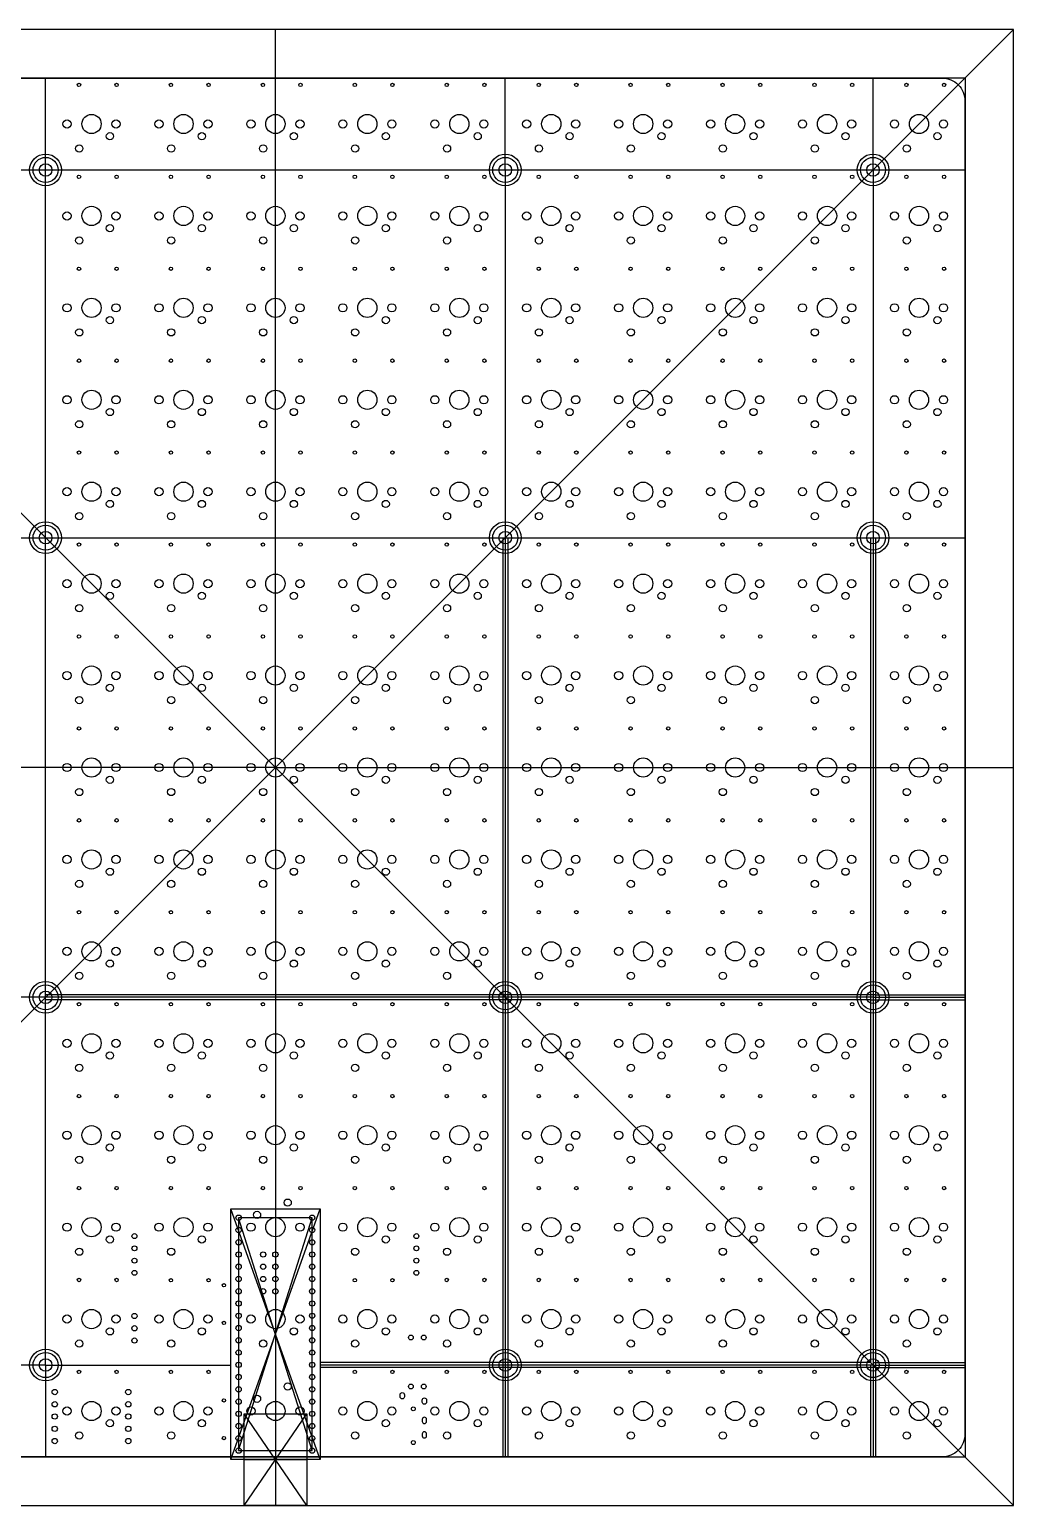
# Model space of a CAD drawing. Header units: millimetres. Extents: x -153 to 153, y -153 to 153.
# Drawn here: x -50.9 to 152.9, y -152.9 to 152.9 of the extents above; entities that cross this region are included whole.
import ezdxf

# ---------------------------------------------------------------- set-up
doc = ezdxf.new("R2010")
doc.units = ezdxf.units.MM
doc.layers.get('0').update_dxf_attribs({"linetype": 'CONTINUOUS'})

msp = doc.modelspace()

# ---------------------------------------------------------------- linework, layer by layer
for p, q in [((152.925, 152.925), (-152.925, 152.925)), ((-152.925, -152.925), (152.925, 152.925)), ((152.925, -152.925), (-152.925, 152.925)), ((0.000144, -0.000136), (0, 152.925)), ((152.925, -152.925), (152.925, 152.925)), ((-142.925, 142.925), (142.925, 142.925)), ((142.925, -142.925), (-142.925, 142.925)), ((-142.925, -142.925), (142.925, 142.925)), ((-47.625144, 123.825136), (-47.625144, 142.925)), ((47.625136, 123.825144), (47.625136, 142.925)), ((123.825136, 123.825144), (123.825136, 142.925)), ((142.925, 142.925), (142.925, -142.925)), ((-123.825144, 123.825136), (-47.625144, 123.825136)), ((-47.625144, 47.625136), (-47.625144, 123.825136)), ((-47.624856, 123.824864), (47.625136, 123.825144)), ((47.625136, 123.825144), (123.825136, 123.825144)), ((47.625136, 123.825144), (47.625136, 47.625144)), ((123.825136, 123.825144), (142.925, 123.825144)), ((123.825136, 123.825144), (123.825136, 47.625144)), ((-123.825144, 47.625136), (-47.625144, 47.625136)), ((-47.624856, -47.625136), (-47.624856, 47.624864)), ((-47.624856, 47.624864), (47.625144, 47.624864)), ((47.125144, 47.624864), (47.125144, -47.625136)), ((47.625136, 47.625144), (123.825136, 47.625144)), ((47.625144, 47.624864), (47.625144, -47.625136)), ((48.125144, 47.624864), (48.125144, -47.625136)), ((123.325136, 47.625144), (123.325144, -48.125136)), ((123.825136, 47.625144), (142.925, 47.625144)), ((123.825136, 47.625144), (123.825144, -47.625136)), ((124.325136, 47.625144), (124.325144, -47.125136)), ((0, 0), (-152.925, 0)), ((0, 0), (0, -152.925)), ((0, 0), (152.925, 0)), ((-47.625136, -47.625144), (-123.825136, -47.625144)), ((-47.625136, -123.825144), (-47.625136, -47.625144)), ((47.625144, -47.125136), (-47.624856, -47.125136)), ((47.625144, -47.625136), (-47.624856, -47.625136)), ((47.625144, -48.125136), (-47.624856, -48.125136)), ((47.125144, -47.625136), (47.125144, -123.825136)), ((124.325144, -47.125136), (47.625144, -47.125136)), ((123.825144, -47.625136), (47.625144, -47.625136)), ((47.625144, -47.625136), (47.625144, -123.825136)), ((123.325144, -48.125136), (47.625144, -48.125136)), ((48.125144, -47.625136), (48.125144, -123.825136)), ((123.325144, -48.125136), (123.325144, -123.325136)), ((123.325144, -48.125136), (142.925, -48.125136)), ((123.825144, -47.625136), (142.925, -47.625136)), ((123.825144, -47.625136), (123.825144, -123.825136)), ((124.325144, -47.125136), (124.325144, -124.325136)), ((124.325144, -47.125136), (142.925, -47.125136)), ((-9.249856, -143.425136), (-9.249856, -91.425136)), ((-9.249856, -91.425136), (9.250144, -91.425136)), ((9.250144, -143.425136), (-9.249856, -91.425136)), ((-9.249856, -143.425136), (9.250144, -91.425136)), ((9.250144, -91.425136), (9.250144, -143.425136)), ((7.620144, -141.555136), (-7.619856, -93.295136)), ((-7.619856, -141.555136), (7.620144, -93.295136)), ((-47.625136, -123.825144), (-123.825136, -123.825144)), ((-47.625136, -123.825144), (-47.625136, -142.925)), ((-47.624856, -123.825136), (-9.249856, -123.825136)), ((47.625144, -123.325136), (9.250144, -123.325136)), ((47.625144, -123.825136), (9.250144, -123.825136)), ((47.625144, -124.325136), (9.250144, -124.325136)), ((47.125144, -123.825136), (47.125144, -142.925)), ((123.325144, -123.325136), (47.625144, -123.325136)), ((47.625144, -123.825136), (47.625144, -142.925)), ((123.825144, -123.825136), (47.625144, -123.825136)), ((124.325144, -124.325136), (47.625144, -124.325136)), ((48.125144, -123.825136), (48.125144, -142.925)), ((123.325144, -123.825136), (123.325144, -142.925)), ((123.825144, -123.325136), (142.925, -123.325136)), ((123.825144, -123.825136), (123.825144, -142.925)), ((123.825144, -123.825136), (142.925, -123.825136)), ((124.325144, -124.325136), (124.325144, -142.925)), ((124.325144, -124.325136), (142.925, -124.325136)), ((-6.499856, -152.925), (-6.499856, -133.925272)), ((-6.499856, -133.925272), (6.500144, -133.925272)), ((6.500144, -152.925), (-6.499856, -133.925272)), ((-6.499856, -152.925), (6.500144, -133.925272)), ((6.500144, -133.925272), (6.500144, -152.925)), ((142.925, -142.925), (-142.925, -142.925)), ((9.250144, -143.425136), (-9.249856, -143.425136)), ((-6.499856, -152.925), (-6.499856, -143.425136)), ((-6.499856, -143.425136), (6.500144, -143.425136)), ((6.500144, -143.425136), (6.500144, -152.925)), ((-152.925, -152.925), (152.925, -152.925)), ((6.500144, -152.925), (-6.499856, -152.925)), ((6.500144, -152.925), (-6.499856, -152.925))]:
    msp.add_line(p, q)
for points in [[(-138.112616, -142.87512, -0.4142135624), (-142.87512, -138.112616), (-142.87512, 138.112616, -0.4142135624), (-138.112616, 142.87512), (138.112616, 142.87512, -0.4142135624), (142.87512, 138.112616), (142.87512, -138.112616, -0.4142135624), (138.112616, -142.87512)], [(25.825144, -129.990636, -1), (26.725144, -129.990636), (26.725144, -130.390636, -1), (25.825144, -130.390636)], [(31.325144, -131.490636, -1), (30.425144, -131.490636), (30.425144, -131.090636, -1), (31.325144, -131.090636)], [(31.325144, -135.490636), (31.325144, -135.090636, 1), (30.425144, -135.090636), (30.425144, -135.490636, 1)], [(30.425144, -138.090636), (30.425144, -138.490636, 1), (31.325144, -138.490636), (31.325144, -138.090636, 1)]]:
    msp.add_lwpolyline(points, format="xyb", close=True)
msp.add_lwpolyline([(-7.619856, -141.555136), (7.620144, -141.555136), (7.620144, -93.295136), (-7.619856, -93.295136)], close=True)
for centre, radius in [((-40.699856, 141.449864), 0.35), ((-32.899856, 141.449864), 0.35), ((-21.649856, 141.449864), 0.35), ((-13.849856, 141.449864), 0.35), ((-2.599856, 141.449864), 0.35), ((5.200144, 141.449864), 0.35), ((16.450144, 141.449864), 0.35), ((24.250144, 141.449864), 0.35), ((35.500144, 141.449864), 0.35), ((43.300144, 141.449864), 0.35), ((54.550144, 141.449864), 0.35), ((62.350144, 141.449864), 0.35), ((73.600144, 141.449864), 0.35), ((81.400144, 141.449864), 0.35), ((92.650144, 141.449864), 0.35), ((100.450144, 141.449864), 0.35), ((111.700144, 141.449864), 0.35), ((119.500144, 141.449864), 0.35), ((130.750144, 141.449864), 0.35), ((138.550144, 141.449864), 0.35), ((-38.099856, 133.349864), 1.9939), ((-19.049856, 133.349864), 1.9939), ((0.000144, 133.349864), 1.9939), ((19.050144, 133.349864), 1.9939), ((38.100144, 133.349864), 1.9939), ((57.150144, 133.349864), 1.9939), ((76.200144, 133.349864), 1.9939), ((95.250144, 133.349864), 1.9939), ((114.300144, 133.349864), 1.9939), ((133.350144, 133.349864), 1.9939), ((-43.179856, 133.349864), 0.8509), ((-34.289856, 130.809864), 0.7493), ((-33.019856, 133.349864), 0.8509), ((-24.129856, 133.349864), 0.8509), ((-15.239856, 130.809864), 0.7493), ((-13.969856, 133.349864), 0.8509), ((-5.079856, 133.349864), 0.8509), ((3.810144, 130.809864), 0.7493), ((5.080144, 133.349864), 0.8509), ((13.970144, 133.349864), 0.8509), ((22.860144, 130.809864), 0.7493), ((24.130144, 133.349864), 0.8509), ((33.020144, 133.349864), 0.8509), ((41.910144, 130.809864), 0.7493), ((43.180144, 133.349864), 0.8509), ((52.070144, 133.349864), 0.8509), ((60.960144, 130.809864), 0.7493), ((62.230144, 133.349864), 0.8509), ((71.120144, 133.349864), 0.8509), ((80.010144, 130.809864), 0.7493), ((81.280144, 133.349864), 0.8509), ((90.170144, 133.349864), 0.8509), ((99.060144, 130.809864), 0.7493), ((100.330144, 133.349864), 0.8509), ((109.220144, 133.349864), 0.8509), ((118.110144, 130.809864), 0.7493), ((119.380144, 133.349864), 0.8509), ((128.270144, 133.349864), 0.8509), ((137.160144, 130.809864), 0.7493), ((138.430144, 133.349864), 0.8509), ((-40.639856, 128.269864), 0.7493), ((-21.589856, 128.269864), 0.7493), ((-2.539856, 128.269864), 0.7493), ((16.510144, 128.269864), 0.7493), ((35.560144, 128.269864), 0.7493), ((54.610144, 128.269864), 0.7493), ((73.660144, 128.269864), 0.7493), ((92.710144, 128.269864), 0.7493), ((111.760144, 128.269864), 0.7493), ((130.810144, 128.269864), 0.7493), ((-47.624856, 123.824864), 3.3), ((-47.624856, 123.824864), 2.6), ((47.625144, 123.824864), 3.3), ((47.625144, 123.824864), 2.6), ((123.825144, 123.824864), 3.3), ((123.825144, 123.824864), 2.6), ((-47.624856, 123.824864), 1.3), ((-40.699856, 122.399864), 0.35), ((-32.899856, 122.399864), 0.35), ((-21.649856, 122.399864), 0.35), ((-13.849856, 122.399864), 0.35), ((-2.599856, 122.399864), 0.35), ((5.200144, 122.399864), 0.35), ((16.450144, 122.399864), 0.35), ((24.250144, 122.399864), 0.35), ((35.500144, 122.399864), 0.35), ((43.300144, 122.399864), 0.35), ((47.625144, 123.824864), 1.3), ((54.550144, 122.399864), 0.35), ((62.350144, 122.399864), 0.35), ((73.600144, 122.399864), 0.35), ((81.400144, 122.399864), 0.35), ((92.650144, 122.399864), 0.35), ((100.450144, 122.399864), 0.35), ((111.700144, 122.399864), 0.35), ((119.500144, 122.399864), 0.35), ((123.825144, 123.824864), 1.3), ((130.750144, 122.399864), 0.35), ((138.550144, 122.399864), 0.35), ((-38.099856, 114.299864), 1.9939), ((-19.049856, 114.299864), 1.9939), ((0.000144, 114.299864), 1.9939), ((19.050144, 114.299864), 1.9939), ((38.100144, 114.299864), 1.9939), ((57.150144, 114.299864), 1.9939), ((76.200144, 114.299864), 1.9939), ((95.250144, 114.299864), 1.9939), ((114.300144, 114.299864), 1.9939), ((133.350144, 114.299864), 1.9939), ((-43.179856, 114.299864), 0.8509), ((-33.019856, 114.299864), 0.8509), ((-24.129856, 114.299864), 0.8509), ((-13.969856, 114.299864), 0.8509), ((-5.079856, 114.299864), 0.8509), ((5.080144, 114.299864), 0.8509), ((13.970144, 114.299864), 0.8509), ((24.130144, 114.299864), 0.8509), ((33.020144, 114.299864), 0.8509), ((43.180144, 114.299864), 0.8509), ((52.070144, 114.299864), 0.8509), ((62.230144, 114.299864), 0.8509), ((71.120144, 114.299864), 0.8509), ((81.280144, 114.299864), 0.8509), ((90.170144, 114.299864), 0.8509), ((100.330144, 114.299864), 0.8509), ((109.220144, 114.299864), 0.8509), ((119.380144, 114.299864), 0.8509), ((128.270144, 114.299864), 0.8509), ((138.430144, 114.299864), 0.8509), ((-34.289856, 111.759864), 0.7493), ((-15.239856, 111.759864), 0.7493), ((3.810144, 111.759864), 0.7493), ((22.860144, 111.759864), 0.7493), ((41.910144, 111.759864), 0.7493), ((60.960144, 111.759864), 0.7493), ((80.010144, 111.759864), 0.7493), ((99.060144, 111.759864), 0.7493), ((118.110144, 111.759864), 0.7493), ((137.160144, 111.759864), 0.7493), ((-40.639856, 109.219864), 0.7493), ((-21.589856, 109.219864), 0.7493), ((-2.539856, 109.219864), 0.7493), ((16.510144, 109.219864), 0.7493), ((35.560144, 109.219864), 0.7493), ((54.610144, 109.219864), 0.7493), ((73.660144, 109.219864), 0.7493), ((92.710144, 109.219864), 0.7493), ((111.760144, 109.219864), 0.7493), ((130.810144, 109.219864), 0.7493), ((-40.699856, 103.349864), 0.35), ((-32.899856, 103.349864), 0.35), ((-21.649856, 103.349864), 0.35), ((-13.849856, 103.349864), 0.35), ((-2.599856, 103.349864), 0.35), ((5.200144, 103.349864), 0.35), ((16.450144, 103.349864), 0.35), ((24.250144, 103.349864), 0.35), ((35.500144, 103.349864), 0.35), ((43.300144, 103.349864), 0.35), ((54.550144, 103.349864), 0.35), ((62.350144, 103.349864), 0.35), ((73.600144, 103.349864), 0.35), ((81.400144, 103.349864), 0.35), ((92.650144, 103.349864), 0.35), ((100.450144, 103.349864), 0.35), ((111.700144, 103.349864), 0.35), ((119.500144, 103.349864), 0.35), ((130.750144, 103.349864), 0.35), ((138.550144, 103.349864), 0.35), ((-43.179856, 95.249864), 0.8509), ((-38.099856, 95.249864), 1.9939), ((-33.019856, 95.249864), 0.8509), ((-24.129856, 95.249864), 0.8509), ((-19.049856, 95.249864), 1.9939), ((-13.969856, 95.249864), 0.8509), ((-5.079856, 95.249864), 0.8509), ((0.000144, 95.249864), 1.9939), ((5.080144, 95.249864), 0.8509), ((13.970144, 95.249864), 0.8509), ((19.050144, 95.249864), 1.9939), ((24.130144, 95.249864), 0.8509), ((33.020144, 95.249864), 0.8509), ((38.100144, 95.249864), 1.9939), ((43.180144, 95.249864), 0.8509), ((52.070144, 95.249864), 0.8509), ((57.150144, 95.249864), 1.9939), ((62.230144, 95.249864), 0.8509), ((71.120144, 95.249864), 0.8509), ((76.200144, 95.249864), 1.9939), ((81.280144, 95.249864), 0.8509), ((90.170144, 95.249864), 0.8509), ((95.250144, 95.249864), 1.9939), ((100.330144, 95.249864), 0.8509), ((109.220144, 95.249864), 0.8509), ((114.300144, 95.249864), 1.9939), ((119.380144, 95.249864), 0.8509), ((128.270144, 95.249864), 0.8509), ((133.350144, 95.249864), 1.9939), ((138.430144, 95.249864), 0.8509), ((-34.289856, 92.709864), 0.7493), ((-15.239856, 92.709864), 0.7493), ((3.810144, 92.709864), 0.7493), ((22.860144, 92.709864), 0.7493), ((41.910144, 92.709864), 0.7493), ((60.960144, 92.709864), 0.7493), ((80.010144, 92.709864), 0.7493), ((99.060144, 92.709864), 0.7493), ((118.110144, 92.709864), 0.7493), ((137.160144, 92.709864), 0.7493), ((-40.639856, 90.169864), 0.7493), ((-21.589856, 90.169864), 0.7493), ((-2.539856, 90.169864), 0.7493), ((16.510144, 90.169864), 0.7493), ((35.560144, 90.169864), 0.7493), ((54.610144, 90.169864), 0.7493), ((73.660144, 90.169864), 0.7493), ((92.710144, 90.169864), 0.7493), ((111.760144, 90.169864), 0.7493), ((130.810144, 90.169864), 0.7493), ((-40.699856, 84.299864), 0.35), ((-32.899856, 84.299864), 0.35), ((-21.649856, 84.299864), 0.35), ((-13.849856, 84.299864), 0.35), ((-2.599856, 84.299864), 0.35), ((5.200144, 84.299864), 0.35), ((16.450144, 84.299864), 0.35), ((24.250144, 84.299864), 0.35), ((35.500144, 84.299864), 0.35), ((43.300144, 84.299864), 0.35), ((54.550144, 84.299864), 0.35), ((62.350144, 84.299864), 0.35), ((73.600144, 84.299864), 0.35), ((81.400144, 84.299864), 0.35), ((92.650144, 84.299864), 0.35), ((100.450144, 84.299864), 0.35), ((111.700144, 84.299864), 0.35), ((119.500144, 84.299864), 0.35), ((130.750144, 84.299864), 0.35), ((138.550144, 84.299864), 0.35), ((-43.179856, 76.199864), 0.8509), ((-38.099856, 76.199864), 1.9939), ((-33.019856, 76.199864), 0.8509), ((-24.129856, 76.199864), 0.8509), ((-19.049856, 76.199864), 1.9939), ((-13.969856, 76.199864), 0.8509), ((-5.079856, 76.199864), 0.8509), ((0.000144, 76.199864), 1.9939), ((5.080144, 76.199864), 0.8509), ((13.970144, 76.199864), 0.8509), ((19.050144, 76.199864), 1.9939), ((24.130144, 76.199864), 0.8509), ((33.020144, 76.199864), 0.8509), ((38.100144, 76.199864), 1.9939), ((43.180144, 76.199864), 0.8509), ((52.070144, 76.199864), 0.8509), ((57.150144, 76.199864), 1.9939), ((62.230144, 76.199864), 0.8509), ((71.120144, 76.199864), 0.8509), ((76.200144, 76.199864), 1.9939), ((81.280144, 76.199864), 0.8509), ((90.170144, 76.199864), 0.8509), ((95.250144, 76.199864), 1.9939), ((100.330144, 76.199864), 0.8509), ((109.220144, 76.199864), 0.8509), ((114.300144, 76.199864), 1.9939), ((119.380144, 76.199864), 0.8509), ((128.270144, 76.199864), 0.8509), ((133.350144, 76.199864), 1.9939), ((138.430144, 76.199864), 0.8509), ((-34.289856, 73.659864), 0.7493), ((-15.239856, 73.659864), 0.7493), ((3.810144, 73.659864), 0.7493), ((22.860144, 73.659864), 0.7493), ((41.910144, 73.659864), 0.7493), ((60.960144, 73.659864), 0.7493), ((80.010144, 73.659864), 0.7493), ((99.060144, 73.659864), 0.7493), ((118.110144, 73.659864), 0.7493), ((137.160144, 73.659864), 0.7493), ((-40.639856, 71.119864), 0.7493), ((-21.589856, 71.119864), 0.7493), ((-2.539856, 71.119864), 0.7493), ((16.510144, 71.119864), 0.7493), ((35.560144, 71.119864), 0.7493), ((54.610144, 71.119864), 0.7493), ((73.660144, 71.119864), 0.7493), ((92.710144, 71.119864), 0.7493), ((111.760144, 71.119864), 0.7493), ((130.810144, 71.119864), 0.7493), ((-40.699856, 65.249864), 0.35), ((-32.899856, 65.249864), 0.35), ((-21.649856, 65.249864), 0.35), ((-13.849856, 65.249864), 0.35), ((-2.599856, 65.249864), 0.35), ((5.200144, 65.249864), 0.35), ((16.450144, 65.249864), 0.35), ((24.250144, 65.249864), 0.35), ((35.500144, 65.249864), 0.35), ((43.300144, 65.249864), 0.35), ((54.550144, 65.249864), 0.35), ((62.350144, 65.249864), 0.35), ((73.600144, 65.249864), 0.35), ((81.400144, 65.249864), 0.35), ((92.650144, 65.249864), 0.35), ((100.450144, 65.249864), 0.35), ((111.700144, 65.249864), 0.35), ((119.500144, 65.249864), 0.35), ((130.750144, 65.249864), 0.35), ((138.550144, 65.249864), 0.35), ((-38.099856, 57.149864), 1.9939), ((-19.049856, 57.149864), 1.9939), ((0.000144, 57.149864), 1.9939), ((19.050144, 57.149864), 1.9939), ((38.100144, 57.149864), 1.9939), ((57.150144, 57.149864), 1.9939), ((76.200144, 57.149864), 1.9939), ((95.250144, 57.149864), 1.9939), ((114.300144, 57.149864), 1.9939), ((133.350144, 57.149864), 1.9939), ((-43.179856, 57.149864), 0.8509), ((-34.289856, 54.609864), 0.7493), ((-33.019856, 57.149864), 0.8509), ((-24.129856, 57.149864), 0.8509), ((-15.239856, 54.609864), 0.7493), ((-13.969856, 57.149864), 0.8509), ((-5.079856, 57.149864), 0.8509), ((3.810144, 54.609864), 0.7493), ((5.080144, 57.149864), 0.8509), ((13.970144, 57.149864), 0.8509), ((22.860144, 54.609864), 0.7493), ((24.130144, 57.149864), 0.8509), ((33.020144, 57.149864), 0.8509), ((41.910144, 54.609864), 0.7493), ((43.180144, 57.149864), 0.8509), ((52.070144, 57.149864), 0.8509), ((60.960144, 54.609864), 0.7493), ((62.230144, 57.149864), 0.8509), ((71.120144, 57.149864), 0.8509), ((80.010144, 54.609864), 0.7493), ((81.280144, 57.149864), 0.8509), ((90.170144, 57.149864), 0.8509), ((99.060144, 54.609864), 0.7493), ((100.330144, 57.149864), 0.8509), ((109.220144, 57.149864), 0.8509), ((118.110144, 54.609864), 0.7493), ((119.380144, 57.149864), 0.8509), ((128.270144, 57.149864), 0.8509), ((137.160144, 54.609864), 0.7493), ((138.430144, 57.149864), 0.8509), ((-40.639856, 52.069864), 0.7493), ((-21.589856, 52.069864), 0.7493), ((-2.539856, 52.069864), 0.7493), ((16.510144, 52.069864), 0.7493), ((35.560144, 52.069864), 0.7493), ((54.610144, 52.069864), 0.7493), ((73.660144, 52.069864), 0.7493), ((92.710144, 52.069864), 0.7493), ((111.760144, 52.069864), 0.7493), ((130.810144, 52.069864), 0.7493), ((-47.624856, 47.624864), 3.3), ((-47.624856, 47.624864), 2.6), ((47.625144, 47.624864), 3.3), ((47.625144, 47.624864), 2.6), ((123.825144, 47.624864), 3.3), ((123.825144, 47.624864), 2.6), ((-47.624856, 47.624864), 1.3), ((-40.699856, 46.199864), 0.35), ((-32.899856, 46.199864), 0.35), ((-21.649856, 46.199864), 0.35), ((-13.849856, 46.199864), 0.35), ((-2.599856, 46.199864), 0.35), ((5.200144, 46.199864), 0.35), ((16.450144, 46.199864), 0.35), ((24.250144, 46.199864), 0.35), ((35.500144, 46.199864), 0.35), ((43.300144, 46.199864), 0.35), ((47.625144, 47.624864), 1.3), ((54.550144, 46.199864), 0.35), ((62.350144, 46.199864), 0.35), ((73.600144, 46.199864), 0.35), ((81.400144, 46.199864), 0.35), ((92.650144, 46.199864), 0.35), ((100.450144, 46.199864), 0.35), ((111.700144, 46.199864), 0.35), ((119.500144, 46.199864), 0.35), ((123.825144, 47.624864), 1.3), ((130.750144, 46.199864), 0.35), ((138.550144, 46.199864), 0.35), ((-38.099856, 38.099864), 1.9939), ((-19.049856, 38.099864), 1.9939), ((0.000144, 38.099864), 1.9939), ((19.050144, 38.099864), 1.9939), ((38.100144, 38.099864), 1.9939), ((57.150144, 38.099864), 1.9939), ((76.200144, 38.099864), 1.9939), ((95.250144, 38.099864), 1.9939), ((114.300144, 38.099864), 1.9939), ((133.350144, 38.099864), 1.9939), ((-43.179856, 38.099864), 0.8509), ((-33.019856, 38.099864), 0.8509), ((-24.129856, 38.099864), 0.8509), ((-13.969856, 38.099864), 0.8509), ((-5.079856, 38.099864), 0.8509), ((5.080144, 38.099864), 0.8509), ((13.970144, 38.099864), 0.8509), ((24.130144, 38.099864), 0.8509), ((33.020144, 38.099864), 0.8509), ((43.180144, 38.099864), 0.8509), ((52.070144, 38.099864), 0.8509), ((62.230144, 38.099864), 0.8509), ((71.120144, 38.099864), 0.8509), ((81.280144, 38.099864), 0.8509), ((90.170144, 38.099864), 0.8509), ((100.330144, 38.099864), 0.8509), ((109.220144, 38.099864), 0.8509), ((119.380144, 38.099864), 0.8509), ((128.270144, 38.099864), 0.8509), ((138.430144, 38.099864), 0.8509), ((-40.639856, 33.019864), 0.7493), ((-34.289856, 35.559864), 0.7493), ((-21.589856, 33.019864), 0.7493), ((-15.239856, 35.559864), 0.7493), ((-2.539856, 33.019864), 0.7493), ((3.810144, 35.559864), 0.7493), ((16.510144, 33.019864), 0.7493), ((22.860144, 35.559864), 0.7493), ((35.560144, 33.019864), 0.7493), ((41.910144, 35.559864), 0.7493), ((54.610144, 33.019864), 0.7493), ((60.960144, 35.559864), 0.7493), ((73.660144, 33.019864), 0.7493), ((80.010144, 35.559864), 0.7493), ((92.710144, 33.019864), 0.7493), ((99.060144, 35.559864), 0.7493), ((111.760144, 33.019864), 0.7493), ((118.110144, 35.559864), 0.7493), ((130.810144, 33.019864), 0.7493), ((137.160144, 35.559864), 0.7493), ((-40.699856, 27.149864), 0.35), ((-32.899856, 27.149864), 0.35), ((-21.649856, 27.149864), 0.35), ((-13.849856, 27.149864), 0.35), ((-2.599856, 27.149864), 0.35), ((5.200144, 27.149864), 0.35), ((16.450144, 27.149864), 0.35), ((24.250144, 27.149864), 0.35), ((35.500144, 27.149864), 0.35), ((43.300144, 27.149864), 0.35), ((54.550144, 27.149864), 0.35), ((62.350144, 27.149864), 0.35), ((73.600144, 27.149864), 0.35), ((81.400144, 27.149864), 0.35), ((92.650144, 27.149864), 0.35), ((100.450144, 27.149864), 0.35), ((111.700144, 27.149864), 0.35), ((119.500144, 27.149864), 0.35), ((130.750144, 27.149864), 0.35), ((138.550144, 27.149864), 0.35), ((-43.179856, 19.049864), 0.8509), ((-38.099856, 19.049864), 1.9939), ((-33.019856, 19.049864), 0.8509), ((-24.129856, 19.049864), 0.8509), ((-19.049856, 19.049864), 1.9939), ((-13.969856, 19.049864), 0.8509), ((-5.079856, 19.049864), 0.8509), ((0.000144, 19.049864), 1.9939), ((5.080144, 19.049864), 0.8509), ((13.970144, 19.049864), 0.8509), ((19.050144, 19.049864), 1.9939), ((24.130144, 19.049864), 0.8509), ((33.020144, 19.049864), 0.8509), ((38.100144, 19.049864), 1.9939), ((43.180144, 19.049864), 0.8509), ((52.070144, 19.049864), 0.8509), ((57.150144, 19.049864), 1.9939), ((62.230144, 19.049864), 0.8509), ((71.120144, 19.049864), 0.8509), ((76.200144, 19.049864), 1.9939), ((81.280144, 19.049864), 0.8509), ((90.170144, 19.049864), 0.8509), ((95.250144, 19.049864), 1.9939), ((100.330144, 19.049864), 0.8509), ((109.220144, 19.049864), 0.8509), ((114.300144, 19.049864), 1.9939), ((119.380144, 19.049864), 0.8509), ((128.270144, 19.049864), 0.8509), ((133.350144, 19.049864), 1.9939), ((138.430144, 19.049864), 0.8509), ((-34.289856, 16.509864), 0.7493), ((-15.239856, 16.509864), 0.7493), ((3.810144, 16.509864), 0.7493), ((22.860144, 16.509864), 0.7493), ((41.910144, 16.509864), 0.7493), ((60.960144, 16.509864), 0.7493), ((80.010144, 16.509864), 0.7493), ((99.060144, 16.509864), 0.7493), ((118.110144, 16.509864), 0.7493), ((137.160144, 16.509864), 0.7493), ((-40.639856, 13.969864), 0.7493), ((-21.589856, 13.969864), 0.7493), ((-2.539856, 13.969864), 0.7493), ((16.510144, 13.969864), 0.7493), ((35.560144, 13.969864), 0.7493), ((54.610144, 13.969864), 0.7493), ((73.660144, 13.969864), 0.7493), ((92.710144, 13.969864), 0.7493), ((111.760144, 13.969864), 0.7493), ((130.810144, 13.969864), 0.7493), ((-40.699856, 8.099864), 0.35), ((-32.899856, 8.099864), 0.35), ((-21.649856, 8.099864), 0.35), ((-13.849856, 8.099864), 0.35), ((-2.599856, 8.099864), 0.35), ((5.200144, 8.099864), 0.35), ((16.450144, 8.099864), 0.35), ((24.250144, 8.099864), 0.35), ((35.500144, 8.099864), 0.35), ((43.300144, 8.099864), 0.35), ((54.550144, 8.099864), 0.35), ((62.350144, 8.099864), 0.35), ((73.600144, 8.099864), 0.35), ((81.400144, 8.099864), 0.35), ((92.650144, 8.099864), 0.35), ((100.450144, 8.099864), 0.35), ((111.700144, 8.099864), 0.35), ((119.500144, 8.099864), 0.35), ((130.750144, 8.099864), 0.35), ((138.550144, 8.099864), 0.35), ((-43.179856, -0.000136), 0.8509), ((-38.099856, -0.000136), 1.9939), ((-33.019856, -0.000136), 0.8509), ((-24.129856, -0.000136), 0.8509), ((-19.049856, -0.000136), 1.9939), ((-13.969856, -0.000136), 0.8509), ((-5.079856, -0.000136), 0.8509), ((0.000144, -0.000136), 1.9939), ((5.080144, -0.000136), 0.8509), ((13.970144, -0.000136), 0.8509), ((19.050144, -0.000136), 1.9939), ((24.130144, -0.000136), 0.8509), ((33.020144, -0.000136), 0.8509), ((38.100144, -0.000136), 1.9939), ((43.180144, -0.000136), 0.8509), ((52.070144, -0.000136), 0.8509), ((57.150144, -0.000136), 1.9939), ((62.230144, -0.000136), 0.8509), ((71.120144, -0.000136), 0.8509), ((76.200144, -0.000136), 1.9939), ((81.280144, -0.000136), 0.8509), ((90.170144, -0.000136), 0.8509), ((95.250144, -0.000136), 1.9939), ((100.330144, -0.000136), 0.8509), ((109.220144, -0.000136), 0.8509), ((114.300144, -0.000136), 1.9939), ((119.380144, -0.000136), 0.8509), ((128.270144, -0.000136), 0.8509), ((133.350144, -0.000136), 1.9939), ((138.430144, -0.000136), 0.8509), ((-34.289856, -2.540136), 0.7493), ((-15.239856, -2.540136), 0.7493), ((3.810144, -2.540136), 0.7493), ((22.860144, -2.540136), 0.7493), ((41.910144, -2.540136), 0.7493), ((60.960144, -2.540136), 0.7493), ((80.010144, -2.540136), 0.7493), ((99.060144, -2.540136), 0.7493), ((118.110144, -2.540136), 0.7493), ((137.160144, -2.540136), 0.7493), ((-40.639856, -5.080136), 0.7493), ((-21.589856, -5.080136), 0.7493), ((-2.539856, -5.080136), 0.7493), ((16.510144, -5.080136), 0.7493), ((35.560144, -5.080136), 0.7493), ((54.610144, -5.080136), 0.7493), ((73.660144, -5.080136), 0.7493), ((92.710144, -5.080136), 0.7493), ((111.760144, -5.080136), 0.7493), ((130.810144, -5.080136), 0.7493), ((-40.699856, -10.950136), 0.35), ((-32.899856, -10.950136), 0.35), ((-21.649856, -10.950136), 0.35), ((-13.849856, -10.950136), 0.35), ((-2.599856, -10.950136), 0.35), ((5.200144, -10.950136), 0.35), ((16.450144, -10.950136), 0.35), ((24.250144, -10.950136), 0.35), ((35.500144, -10.950136), 0.35), ((43.300144, -10.950136), 0.35), ((54.550144, -10.950136), 0.35), ((62.350144, -10.950136), 0.35), ((73.600144, -10.950136), 0.35), ((81.400144, -10.950136), 0.35), ((92.650144, -10.950136), 0.35), ((100.450144, -10.950136), 0.35), ((111.700144, -10.950136), 0.35), ((119.500144, -10.950136), 0.35), ((130.750144, -10.950136), 0.35), ((138.550144, -10.950136), 0.35), ((-43.179856, -19.050136), 0.8509), ((-38.099856, -19.050136), 1.9939), ((-33.019856, -19.050136), 0.8509), ((-24.129856, -19.050136), 0.8509), ((-19.049856, -19.050136), 1.9939), ((-13.969856, -19.050136), 0.8509), ((-5.079856, -19.050136), 0.8509), ((0.000144, -19.050136), 1.9939), ((5.080144, -19.050136), 0.8509), ((13.970144, -19.050136), 0.8509), ((19.050144, -19.050136), 1.9939), ((24.130144, -19.050136), 0.8509), ((33.020144, -19.050136), 0.8509), ((38.100144, -19.050136), 1.9939), ((43.180144, -19.050136), 0.8509), ((52.070144, -19.050136), 0.8509), ((57.150144, -19.050136), 1.9939), ((62.230144, -19.050136), 0.8509), ((71.120144, -19.050136), 0.8509), ((76.200144, -19.050136), 1.9939), ((81.280144, -19.050136), 0.8509), ((90.170144, -19.050136), 0.8509), ((95.250144, -19.050136), 1.9939), ((100.330144, -19.050136), 0.8509), ((109.220144, -19.050136), 0.8509), ((114.300144, -19.050136), 1.9939), ((119.380144, -19.050136), 0.8509), ((128.270144, -19.050136), 0.8509), ((133.350144, -19.050136), 1.9939), ((138.430144, -19.050136), 0.8509), ((-34.289856, -21.590136), 0.7493), ((-15.239856, -21.590136), 0.7493), ((3.810144, -21.590136), 0.7493), ((22.860144, -21.590136), 0.7493), ((41.910144, -21.590136), 0.7493), ((60.960144, -21.590136), 0.7493), ((80.010144, -21.590136), 0.7493), ((99.060144, -21.590136), 0.7493), ((118.110144, -21.590136), 0.7493), ((137.160144, -21.590136), 0.7493), ((-40.639856, -24.130136), 0.7493), ((-21.589856, -24.130136), 0.7493), ((-2.539856, -24.130136), 0.7493), ((16.510144, -24.130136), 0.7493), ((35.560144, -24.130136), 0.7493), ((54.610144, -24.130136), 0.7493), ((73.660144, -24.130136), 0.7493), ((92.710144, -24.130136), 0.7493), ((111.760144, -24.130136), 0.7493), ((130.810144, -24.130136), 0.7493), ((-40.699856, -30.000136), 0.35), ((-32.899856, -30.000136), 0.35), ((-21.649856, -30.000136), 0.35), ((-13.849856, -30.000136), 0.35), ((-2.599856, -30.000136), 0.35), ((5.200144, -30.000136), 0.35), ((16.450144, -30.000136), 0.35), ((24.250144, -30.000136), 0.35), ((35.500144, -30.000136), 0.35), ((43.300144, -30.000136), 0.35), ((54.550144, -30.000136), 0.35), ((62.350144, -30.000136), 0.35), ((73.600144, -30.000136), 0.35), ((81.400144, -30.000136), 0.35), ((92.650144, -30.000136), 0.35), ((100.450144, -30.000136), 0.35), ((111.700144, -30.000136), 0.35), ((119.500144, -30.000136), 0.35), ((130.750144, -30.000136), 0.35), ((138.550144, -30.000136), 0.35), ((-38.099856, -38.100136), 1.9939), ((-19.049856, -38.100136), 1.9939), ((0.000144, -38.100136), 1.9939), ((19.050144, -38.100136), 1.9939), ((38.100144, -38.100136), 1.9939), ((57.150144, -38.100136), 1.9939), ((76.200144, -38.100136), 1.9939), ((95.250144, -38.100136), 1.9939), ((114.300144, -38.100136), 1.9939), ((133.350144, -38.100136), 1.9939), ((-43.179856, -38.100136), 0.8509), ((-33.019856, -38.100136), 0.8509), ((-24.129856, -38.100136), 0.8509), ((-13.969856, -38.100136), 0.8509), ((-5.079856, -38.100136), 0.8509), ((5.080144, -38.100136), 0.8509), ((13.970144, -38.100136), 0.8509), ((24.130144, -38.100136), 0.8509), ((33.020144, -38.100136), 0.8509), ((43.180144, -38.100136), 0.8509), ((52.070144, -38.100136), 0.8509), ((62.230144, -38.100136), 0.8509), ((71.120144, -38.100136), 0.8509), ((81.280144, -38.100136), 0.8509), ((90.170144, -38.100136), 0.8509), ((100.330144, -38.100136), 0.8509), ((109.220144, -38.100136), 0.8509), ((119.380144, -38.100136), 0.8509), ((128.270144, -38.100136), 0.8509), ((138.430144, -38.100136), 0.8509), ((-40.639856, -43.180136), 0.7493), ((-34.289856, -40.640136), 0.7493), ((-21.589856, -43.180136), 0.7493), ((-15.239856, -40.640136), 0.7493), ((-2.539856, -43.180136), 0.7493), ((3.810144, -40.640136), 0.7493), ((16.510144, -43.180136), 0.7493), ((22.860144, -40.640136), 0.7493), ((35.560144, -43.180136), 0.7493), ((41.910144, -40.640136), 0.7493), ((54.610144, -43.180136), 0.7493), ((60.960144, -40.640136), 0.7493), ((73.660144, -43.180136), 0.7493), ((80.010144, -40.640136), 0.7493), ((92.710144, -43.180136), 0.7493), ((99.060144, -40.640136), 0.7493), ((111.760144, -43.180136), 0.7493), ((118.110144, -40.640136), 0.7493), ((130.810144, -43.180136), 0.7493), ((137.160144, -40.640136), 0.7493), ((-47.624856, -47.625136), 3.3), ((-47.624856, -47.625136), 2.6), ((47.625144, -47.625136), 3.3), ((47.625144, -47.625136), 2.6), ((123.825144, -47.625136), 3.3), ((123.825144, -47.625136), 2.6), ((-47.624856, -47.625136), 1.3), ((-40.699856, -49.050136), 0.35), ((-32.899856, -49.050136), 0.35), ((-21.649856, -49.050136), 0.35), ((-13.849856, -49.050136), 0.35), ((-2.599856, -49.050136), 0.35), ((5.200144, -49.050136), 0.35), ((16.450144, -49.050136), 0.35), ((24.250144, -49.050136), 0.35), ((35.500144, -49.050136), 0.35), ((43.300144, -49.050136), 0.35), ((47.625144, -47.625136), 1.3), ((54.550144, -49.050136), 0.35), ((62.350144, -49.050136), 0.35), ((73.600144, -49.050136), 0.35), ((81.400144, -49.050136), 0.35), ((92.650144, -49.050136), 0.35), ((100.450144, -49.050136), 0.35), ((111.700144, -49.050136), 0.35), ((119.500144, -49.050136), 0.35), ((123.825144, -47.625136), 1.3), ((130.750144, -49.050136), 0.35), ((138.550144, -49.050136), 0.35), ((-43.179856, -57.150136), 0.8509), ((-38.099856, -57.150136), 1.9939), ((-33.019856, -57.150136), 0.8509), ((-24.129856, -57.150136), 0.8509), ((-19.049856, -57.150136), 1.9939), ((-13.969856, -57.150136), 0.8509), ((-5.079856, -57.150136), 0.8509), ((0.000144, -57.150136), 1.9939), ((5.080144, -57.150136), 0.8509), ((13.970144, -57.150136), 0.8509), ((19.050144, -57.150136), 1.9939), ((24.130144, -57.150136), 0.8509), ((33.020144, -57.150136), 0.8509), ((38.100144, -57.150136), 1.9939), ((43.180144, -57.150136), 0.8509), ((52.070144, -57.150136), 0.8509), ((57.150144, -57.150136), 1.9939), ((62.230144, -57.150136), 0.8509), ((71.120144, -57.150136), 0.8509), ((76.200144, -57.150136), 1.9939), ((81.280144, -57.150136), 0.8509), ((90.170144, -57.150136), 0.8509), ((95.250144, -57.150136), 1.9939), ((100.330144, -57.150136), 0.8509), ((109.220144, -57.150136), 0.8509), ((114.300144, -57.150136), 1.9939), ((119.380144, -57.150136), 0.8509), ((128.270144, -57.150136), 0.8509), ((133.350144, -57.150136), 1.9939), ((138.430144, -57.150136), 0.8509), ((-34.289856, -59.690136), 0.7493), ((-15.239856, -59.690136), 0.7493), ((3.810144, -59.690136), 0.7493), ((22.860144, -59.690136), 0.7493), ((41.910144, -59.690136), 0.7493), ((60.960144, -59.690136), 0.7493), ((80.010144, -59.690136), 0.7493), ((99.060144, -59.690136), 0.7493), ((118.110144, -59.690136), 0.7493), ((137.160144, -59.690136), 0.7493), ((-40.639856, -62.230136), 0.7493), ((-21.589856, -62.230136), 0.7493), ((-2.539856, -62.230136), 0.7493), ((16.510144, -62.230136), 0.7493), ((35.560144, -62.230136), 0.7493), ((54.610144, -62.230136), 0.7493), ((73.660144, -62.230136), 0.7493), ((92.710144, -62.230136), 0.7493), ((111.760144, -62.230136), 0.7493), ((130.810144, -62.230136), 0.7493), ((-40.699856, -68.100136), 0.35), ((-32.899856, -68.100136), 0.35), ((-21.649856, -68.100136), 0.35), ((-13.849856, -68.100136), 0.35), ((-2.599856, -68.100136), 0.35), ((5.200144, -68.100136), 0.35), ((16.450144, -68.100136), 0.35), ((24.250144, -68.100136), 0.35), ((35.500144, -68.100136), 0.35), ((43.300144, -68.100136), 0.35), ((54.550144, -68.100136), 0.35), ((62.350144, -68.100136), 0.35), ((73.600144, -68.100136), 0.35), ((81.400144, -68.100136), 0.35), ((92.650144, -68.100136), 0.35), ((100.450144, -68.100136), 0.35), ((111.700144, -68.100136), 0.35), ((119.500144, -68.100136), 0.35), ((130.750144, -68.100136), 0.35), ((138.550144, -68.100136), 0.35), ((-43.179856, -76.200136), 0.8509), ((-38.099856, -76.200136), 1.9939), ((-33.019856, -76.200136), 0.8509), ((-24.129856, -76.200136), 0.8509), ((-19.049856, -76.200136), 1.9939), ((-13.969856, -76.200136), 0.8509), ((-5.079856, -76.200136), 0.8509), ((0.000144, -76.200136), 1.9939), ((5.080144, -76.200136), 0.8509), ((13.970144, -76.200136), 0.8509), ((19.050144, -76.200136), 1.9939), ((24.130144, -76.200136), 0.8509), ((33.020144, -76.200136), 0.8509), ((38.100144, -76.200136), 1.9939), ((43.180144, -76.200136), 0.8509), ((52.070144, -76.200136), 0.8509), ((57.150144, -76.200136), 1.9939), ((62.230144, -76.200136), 0.8509), ((71.120144, -76.200136), 0.8509), ((76.200144, -76.200136), 1.9939), ((81.280144, -76.200136), 0.8509), ((90.170144, -76.200136), 0.8509), ((95.250144, -76.200136), 1.9939), ((100.330144, -76.200136), 0.8509), ((109.220144, -76.200136), 0.8509), ((114.300144, -76.200136), 1.9939), ((119.380144, -76.200136), 0.8509), ((128.270144, -76.200136), 0.8509), ((133.350144, -76.200136), 1.9939), ((138.430144, -76.200136), 0.8509), ((-34.289856, -78.740136), 0.7493), ((-15.239856, -78.740136), 0.7493), ((3.810144, -78.740136), 0.7493), ((22.860144, -78.740136), 0.7493), ((41.910144, -78.740136), 0.7493), ((60.960144, -78.740136), 0.7493), ((80.010144, -78.740136), 0.7493), ((99.060144, -78.740136), 0.7493), ((118.110144, -78.740136), 0.7493), ((137.160144, -78.740136), 0.7493), ((-40.639856, -81.280136), 0.7493), ((-21.589856, -81.280136), 0.7493), ((-2.539856, -81.280136), 0.7493), ((16.510144, -81.280136), 0.7493), ((35.560144, -81.280136), 0.7493), ((54.610144, -81.280136), 0.7493), ((73.660144, -81.280136), 0.7493), ((92.710144, -81.280136), 0.7493), ((111.760144, -81.280136), 0.7493), ((130.810144, -81.280136), 0.7493), ((-40.699856, -87.150136), 0.35), ((-32.899856, -87.150136), 0.35), ((-21.649856, -87.150136), 0.35), ((-13.849856, -87.150136), 0.35), ((-2.599856, -87.150136), 0.35), ((5.200144, -87.150136), 0.35), ((16.450144, -87.150136), 0.35), ((24.250144, -87.150136), 0.35), ((35.500144, -87.150136), 0.35), ((43.300144, -87.150136), 0.35), ((54.550144, -87.150136), 0.35), ((62.350144, -87.150136), 0.35), ((73.600144, -87.150136), 0.35), ((81.400144, -87.150136), 0.35), ((92.650144, -87.150136), 0.35), ((100.450144, -87.150136), 0.35), ((111.700144, -87.150136), 0.35), ((119.500144, -87.150136), 0.35), ((130.750144, -87.150136), 0.35), ((138.550144, -87.150136), 0.35), ((2.540144, -90.170136), 0.7493), ((-43.179856, -95.250136), 0.8509), ((-38.099856, -95.250136), 1.9939), ((-33.019856, -95.250136), 0.8509), ((-24.129856, -95.250136), 0.8509), ((-19.049856, -95.250136), 1.9939), ((-13.969856, -95.250136), 0.8509), ((-7.619856, -93.295136), 0.55), ((-5.079856, -95.250136), 0.8509), ((-3.809856, -92.710136), 0.7493), ((0.000144, -95.250136), 1.9939), ((5.080144, -95.250136), 0.8509), ((7.620144, -93.295136), 0.55), ((13.970144, -95.250136), 0.8509), ((19.050144, -95.250136), 1.9939), ((24.130144, -95.250136), 0.8509), ((33.020144, -95.250136), 0.8509), ((38.100144, -95.250136), 1.9939), ((43.180144, -95.250136), 0.8509), ((52.070144, -95.250136), 0.8509), ((57.150144, -95.250136), 1.9939), ((62.230144, -95.250136), 0.8509), ((71.120144, -95.250136), 0.8509), ((76.200144, -95.250136), 1.9939), ((81.280144, -95.250136), 0.8509), ((90.170144, -95.250136), 0.8509), ((95.250144, -95.250136), 1.9939), ((100.330144, -95.250136), 0.8509), ((109.220144, -95.250136), 0.8509), ((114.300144, -95.250136), 1.9939), ((119.380144, -95.250136), 0.8509), ((128.270144, -95.250136), 0.8509), ((133.350144, -95.250136), 1.9939), ((138.430144, -95.250136), 0.8509), ((-34.289856, -97.790136), 0.7493), ((-29.209856, -97.104336), 0.508), ((-15.239856, -97.790136), 0.7493), ((-7.619856, -95.835136), 0.55), ((-7.619856, -98.375136), 0.55), ((7.620144, -95.835136), 0.55), ((7.620144, -98.375136), 0.55), ((22.860144, -97.790136), 0.7493), ((29.210144, -97.104336), 0.508), ((41.910144, -97.790136), 0.7493), ((60.960144, -97.790136), 0.7493), ((80.010144, -97.790136), 0.7493), ((99.060144, -97.790136), 0.7493), ((118.110144, -97.790136), 0.7493), ((137.160144, -97.790136), 0.7493), ((-40.639856, -100.330136), 0.7493), ((-29.209856, -99.644336), 0.508), ((-21.589856, -100.330136), 0.7493), ((-7.619856, -100.915136), 0.55), ((-2.539856, -100.915136), 0.55), ((0.000144, -100.915136), 0.55), ((7.620144, -100.915136), 0.55), ((16.510144, -100.330136), 0.7493), ((29.210144, -99.644336), 0.508), ((35.560144, -100.330136), 0.7493), ((54.610144, -100.330136), 0.7493), ((73.660144, -100.330136), 0.7493), ((92.710144, -100.330136), 0.7493), ((111.760144, -100.330136), 0.7493), ((130.810144, -100.330136), 0.7493), ((-29.209856, -102.184336), 0.508), ((-7.619856, -103.455136), 0.55), ((-2.539856, -103.455136), 0.55), ((0.000144, -103.455136), 0.55), ((7.620144, -103.455136), 0.55), ((29.210144, -102.184336), 0.508), ((-40.699856, -106.200136), 0.35), ((-32.899856, -106.200136), 0.35), ((-29.209856, -104.724336), 0.508), ((-21.649856, -106.248336), 0.35), ((-13.849856, -106.248336), 0.35), ((-10.667856, -107.288636), 0.35), ((-7.619856, -105.995136), 0.55), ((-2.539856, -105.995136), 0.55), ((0.000144, -105.995136), 0.55), ((7.620144, -105.995136), 0.55), ((16.450144, -106.248336), 0.35), ((24.250144, -106.248336), 0.35), ((29.210144, -104.724336), 0.508), ((35.500144, -106.200136), 0.35), ((43.300144, -106.200136), 0.35), ((54.550144, -106.200136), 0.35), ((62.350144, -106.200136), 0.35), ((73.600144, -106.200136), 0.35), ((81.400144, -106.200136), 0.35), ((92.650144, -106.200136), 0.35), ((100.450144, -106.200136), 0.35), ((111.700144, -106.200136), 0.35), ((119.500144, -106.200136), 0.35), ((130.750144, -106.200136), 0.35), ((138.550144, -106.200136), 0.35), ((-7.619856, -108.535136), 0.55), ((-2.539856, -108.535136), 0.55), ((0.000144, -108.535136), 0.55), ((7.620144, -108.535136), 0.55), ((-38.099856, -114.300136), 1.9939), ((-29.209856, -113.665136), 0.5461), ((-19.049856, -114.300136), 1.9939), ((-7.619856, -111.075136), 0.55), ((-7.619856, -113.615136), 0.55), ((0.000144, -114.300136), 1.9939), ((7.620144, -111.075136), 0.55), ((7.620144, -113.615136), 0.55), ((19.050144, -114.300136), 1.9939), ((38.100144, -114.300136), 1.9939), ((57.150144, -114.300136), 1.9939), ((76.200144, -114.300136), 1.9939), ((95.250144, -114.300136), 1.9939), ((114.300144, -114.300136), 1.9939), ((133.350144, -114.300136), 1.9939), ((-43.179856, -114.300136), 0.8509), ((-34.289856, -116.840136), 0.7493), ((-33.019856, -114.300136), 0.8509), ((-29.209856, -116.205136), 0.5461), ((-24.129856, -114.300136), 0.8509), ((-15.239856, -116.840136), 0.7493), ((-13.969856, -114.300136), 0.8509), ((-10.667856, -115.088636), 0.35), ((-7.619856, -116.155136), 0.55), ((-5.079856, -114.300136), 0.8509), ((3.810144, -116.840136), 0.7493), ((5.080144, -114.300136), 0.8509), ((7.620144, -116.155136), 0.55), ((13.970144, -114.300136), 0.8509), ((22.860144, -116.840136), 0.7493), ((24.130144, -114.300136), 0.8509), ((33.020144, -114.300136), 0.8509), ((41.910144, -116.840136), 0.7493), ((43.180144, -114.300136), 0.8509), ((52.070144, -114.300136), 0.8509), ((60.960144, -116.840136), 0.7493), ((62.230144, -114.300136), 0.8509), ((71.120144, -114.300136), 0.8509), ((80.010144, -116.840136), 0.7493), ((81.280144, -114.300136), 0.8509), ((90.170144, -114.300136), 0.8509), ((99.060144, -116.840136), 0.7493), ((100.330144, -114.300136), 0.8509), ((109.220144, -114.300136), 0.8509), ((118.110144, -116.840136), 0.7493), ((119.380144, -114.300136), 0.8509), ((128.270144, -114.300136), 0.8509), ((137.160144, -116.840136), 0.7493), ((138.430144, -114.300136), 0.8509), ((-40.639856, -119.380136), 0.7493), ((-29.209856, -118.745136), 0.5461), ((-21.589856, -119.380136), 0.7493), ((-7.619856, -118.695136), 0.55), ((-2.539856, -119.380136), 0.7493), ((7.620144, -118.695136), 0.55), ((16.510144, -119.380136), 0.7493), ((28.067144, -118.110136), 0.4953), ((30.734144, -118.110136), 0.4953), ((35.560144, -119.380136), 0.7493), ((54.610144, -119.380136), 0.7493), ((73.660144, -119.380136), 0.7493), ((92.710144, -119.380136), 0.7493), ((111.760144, -119.380136), 0.7493), ((130.810144, -119.380136), 0.7493), ((-47.624856, -123.825136), 3.3), ((-47.624856, -123.825136), 2.6), ((-7.619856, -121.235136), 0.55), ((7.620144, -121.235136), 0.55), ((47.625144, -123.825136), 3.3), ((47.625144, -123.825136), 2.6), ((123.825144, -123.825136), 3.3), ((123.825144, -123.825136), 2.6), ((-47.624856, -123.825136), 1.3), ((-40.699856, -125.250136), 0.35), ((-32.899856, -125.250136), 0.35), ((-21.649856, -125.250136), 0.35), ((-13.849856, -125.250136), 0.35), ((-7.619856, -123.775136), 0.55), ((7.620144, -123.775136), 0.55), ((16.450144, -125.250136), 0.35), ((24.250144, -125.250136), 0.35), ((35.500144, -125.250136), 0.35), ((43.300144, -125.250136), 0.35), ((47.625144, -123.825136), 1.3), ((54.550144, -125.250136), 0.35), ((62.350144, -125.250136), 0.35), ((73.600144, -125.250136), 0.35), ((81.400144, -125.250136), 0.35), ((92.650144, -125.250136), 0.35), ((100.450144, -125.250136), 0.35), ((111.700144, -125.250136), 0.35), ((119.500144, -125.250136), 0.35), ((123.825144, -123.825136), 1.3), ((130.750144, -125.250136), 0.35), ((138.550144, -125.250136), 0.35), ((-7.619856, -126.315136), 0.55), ((-7.619856, -128.855136), 0.55), ((2.540144, -128.270136), 0.7493), ((7.620144, -126.315136), 0.55), ((7.620144, -128.855136), 0.55), ((28.067144, -128.270136), 0.4953), ((30.734144, -128.270136), 0.4953), ((-45.719856, -129.413136), 0.55), ((-45.719856, -131.953136), 0.55), ((-38.099856, -133.350136), 1.9939), ((-30.479856, -129.413136), 0.55), ((-30.479856, -131.953136), 0.55), ((-19.049856, -133.350136), 1.9939), ((-10.674856, -131.150136), 0.35), ((-7.619856, -131.395136), 0.55), ((-3.809856, -130.810136), 0.7493), ((0.000144, -133.350136), 1.9939), ((7.620144, -131.395136), 0.55), ((19.050144, -133.350136), 1.9939), ((38.100144, -133.350136), 1.9939), ((57.150144, -133.350136), 1.9939), ((76.200144, -133.350136), 1.9939), ((95.250144, -133.350136), 1.9939), ((114.300144, -133.350136), 1.9939), ((133.350144, -133.350136), 1.9939), ((-45.719856, -134.493136), 0.55), ((-43.179856, -133.350136), 0.8509), ((-33.019856, -133.350136), 0.8509), ((-30.479856, -134.493136), 0.55), ((-24.129856, -133.350136), 0.8509), ((-13.969856, -133.350136), 0.8509), ((-7.619856, -133.935136), 0.55), ((-5.079856, -133.350136), 0.8509), ((5.080144, -133.350136), 0.8509), ((7.620144, -133.935136), 0.55), ((13.970144, -133.350136), 0.8509), ((24.130144, -133.350136), 0.8509), ((28.575144, -132.890636), 0.4), ((33.020144, -133.350136), 0.8509), ((43.180144, -133.350136), 0.8509), ((52.070144, -133.350136), 0.8509), ((62.230144, -133.350136), 0.8509), ((71.120144, -133.350136), 0.8509), ((81.280144, -133.350136), 0.8509), ((90.170144, -133.350136), 0.8509), ((100.330144, -133.350136), 0.8509), ((109.220144, -133.350136), 0.8509), ((119.380144, -133.350136), 0.8509), ((128.270144, -133.350136), 0.8509), ((138.430144, -133.350136), 0.8509), ((-45.719856, -137.033136), 0.55), ((-34.289856, -135.890136), 0.7493), ((-30.479856, -137.033136), 0.55), ((-15.239856, -135.890136), 0.7493), ((-7.619856, -136.475136), 0.55), ((7.620144, -136.475136), 0.55), ((22.860144, -135.890136), 0.7493), ((41.910144, -135.890136), 0.7493), ((60.960144, -135.890136), 0.7493), ((80.010144, -135.890136), 0.7493), ((99.060144, -135.890136), 0.7493), ((118.110144, -135.890136), 0.7493), ((137.160144, -135.890136), 0.7493), ((-45.719856, -139.573136), 0.55), ((-40.639856, -138.430136), 0.7493), ((-30.479856, -139.573136), 0.55), ((-21.589856, -138.430136), 0.7493), ((-10.674856, -138.950136), 0.35), ((-7.619856, -139.015136), 0.55), ((7.620144, -139.015136), 0.55), ((16.510144, -138.430136), 0.7493), ((28.575144, -139.890636), 0.4), ((35.560144, -138.430136), 0.7493), ((54.610144, -138.430136), 0.7493), ((73.660144, -138.430136), 0.7493), ((92.710144, -138.430136), 0.7493), ((111.760144, -138.430136), 0.7493), ((130.810144, -138.430136), 0.7493), ((-7.619856, -141.555136), 0.55), ((7.620144, -141.555136), 0.55)]:
    msp.add_circle(centre, radius)

doc.saveas('drawing.dxf')
